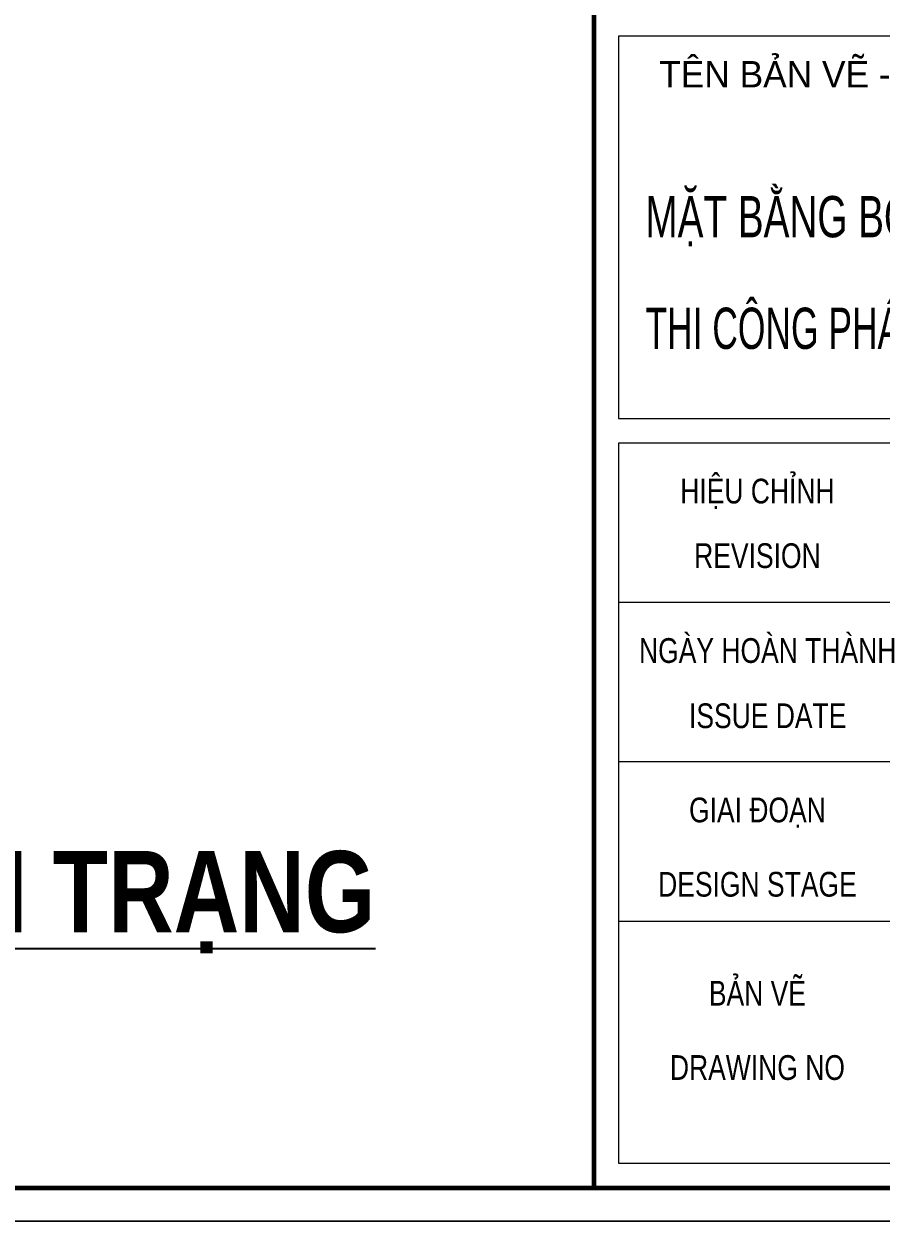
# Model space of a CAD drawing. Header units: millimetres. Extents: x 480521 to 6014615, y -961280 to 187869.
# Drawn here: x 751612 to 754729, y 77944 to 82298 of the extents above; entities that cross this region are included whole.
import ezdxf
from ezdxf.enums import TextEntityAlignment as Align

# ---------------------------------------------------------------- set-up
doc = ezdxf.new("R2010")
doc.units = ezdxf.units.MM
doc.header["$LTSCALE"] = 600
doc.header["$MEASUREMENT"] = 0
doc.layers.get('0').update_dxf_attribs({"lineweight": 0})
doc.layers.get('Defpoints').update_dxf_attribs({"lineweight": 0})
for name, color, linetype, lineweight in [('Khungten_LCDI', 7, 'Continuous', 25), ('LC Net thay', 7, 'Continuous', 25), ('LC Text1', 3, 'Continuous', 20), ('LC Text2', 7, 'Continuous', 25)]:
    doc.layers.add(name, color=color, linetype=linetype, lineweight=lineweight)
doc.styles.add('Khungten', font='VHAVAN.TTF', dxfattribs={"width": 0.9, "height": 5000})
doc.styles.add('LC 1', font='VHAVANB.TTF')
doc.styles.add('LC3', font='VHARIALB.TTF', dxfattribs={"width": 0.8})
doc.styles.add('Title', font='VHBLACK.TTF')

# ---------------------------------------------------------------- blocks, each defined once
blk = doc.blocks.new('lcdi fix')
at = {"layer": 'Defpoints', "lineweight": 0}
blk.add_lwpolyline([(-1200, -14850), (-1200, 14850), (40800, 14850), (40800, -14850)], close=True, dxfattribs=at)
at = {"layer": 'Khungten_LCDI', "color": 5, "lineweight": 60}
blk.add_line((36600, 14650), (36600, -14650), dxfattribs=at)
at = {"layer": 'Khungten_LCDI', "color": 9, "lineweight": 15}
for p, q in [((40450, -11100), (36750, -11100)), ((40450, -12066.7), (36750, -12066.7)), ((40450, -13033.3), (36750, -13033.3))]:
    blk.add_line(p, q, dxfattribs=at)
at = {"layer": 'Khungten_LCDI', "color": 5, "lineweight": 60}
blk.add_lwpolyline([(0, -14650), (0, 14650), (40600, 14650), (40600, -14650)], close=True, dxfattribs=at)
at = {"layer": 'Khungten_LCDI', "color": 9, "lineweight": 15}
for points in [[(36750, -9983.4), (40450, -9983.4), (40450, -7667.3), (36750, -7667.3)], [(36750, -14500), (40450, -14500), (40450, -10133.4), (36750, -10133.4)]]:
    blk.add_lwpolyline(points, close=True, dxfattribs=at)
at = {"color": 7, "style": 'Khungten'}
blk.add_text('tªn b¶n vÏ - drawing title', height=160, dxfattribs=at).set_placement((38565.6, -7977.2), align=Align.CENTER)
at = {"color": 7, "style": 'Khungten', "width": 0.8}
for s, p in [('hiÖu chØnh', (37591.7, -10499.4)), ('revision', (37591.7, -10891)), ('ngµy hoµn thµnh', (37654, -11466.1)), ('issue date', (37654, -11861.5)), ('giai ®o¹n', (37591.7, -12432.7)), ('design stage', (37591.7, -12883.2)), ('b¶n vÏ', (37591.7, -13543.7)), ('drawing nO', (37591.7, -13994.2))]:
    blk.add_text(s, height=150, dxfattribs=at).set_placement(p, align=Align.CENTER)
for tag, p in [('REVISION', (39498.8, -10746.3)), ('NGAYHT', (39546.1, -11609.4))]:
    blk.add_attdef(tag, text='', height=200, dxfattribs=at).set_placement(p, align=Align.CENTER)
at = {"layer": 'LC Text1', "color": 3, "style": 'LC 1', "width": 1.834006}
for tag, p, p2 in [('TENBANVE1', (36912.7, -8885.8), (40339.1, -8885.8)), ('TENBANVE2', (36912.7, -9562.5), (40339.1, -9562.5))]:
    blk.add_attdef(tag, text='', height=250, dxfattribs=at).set_placement(p, p2, align=Align.FIT)
at = {"layer": 'LC Text1', "style": 'Title', "width": 0.7}
blk.add_attdef('SOBANVE', text='', height=250, dxfattribs=at).set_placement((39562, -13896.2), align=Align.CENTER)
blk = doc.blocks.new('TIEUDE1')
at = {"layer": 'LC Text2', "color": 7, "style": 'LC 1'}
blk.add_attdef('TIªU§Ò', text='', height=5, dxfattribs=at).set_placement((0, 0), align=Align.BOTTOM_CENTER)
blk.add_attdef('TL', text='', height=3, dxfattribs=at).set_placement((0, -2), align=Align.TOP_CENTER)

msp = doc.modelspace()

# ---------------------------------------------------------------- block references
at = {"layer": 'LC Net thay'}
ref = msp.add_blockref('lcdi fix', (731724.637, 86853.59), dxfattribs=dict(at, xscale=0.6000000155618168, yscale=0.6000000155618168, zscale=0.6000000155618168))
ref.add_attrib('TENBANVE2', 'thi c«ng ph¸ dì, c\xadìng chÕ', dxfattribs={"layer": 'LC Text1', "height": 150, "style": 'Title', "width": 0.566237}).set_placement((753872.233, 81116.111), (755928.125, 81116.111), align=Align.FIT)
ref.add_attrib('TENBANVE1', 'mÆt b»ng bè trÝ giµn gi¸o ', dxfattribs={"layer": 'LC Text1', "height": 150, "style": 'Title', "width": 0.595247}).set_placement((753872.233, 81522.134), (755928.125, 81522.134), align=Align.FIT)
at = {"layer": 'LC Net thay', "xscale": 0.6000000155618168, "yscale": 0.6000000155618168, "zscale": 0.6000000155618168}
msp.add_blockref('lcdi fix', (731724.637, 69033.59), dxfattribs=at)
at = {"layer": 'LC Text2'}
ref = msp.add_blockref('TIEUDE1', (748640.318, 78905.546), dxfattribs=dict(at, xscale=60.00000000003865, yscale=60.00000000003865, zscale=60.00000000003865))
ref.add_attrib('TIªU§Ò', '%%UmÆt c¾t gi¸o pal ®iÓn h×nh ®ì sµn hiÖn tr¹ng', dxfattribs={"color": 7, "height": 295.46488, "style": 'LC3', "width": 0.8}).set_placement((748640.318, 78905.546), align=Align.BOTTOM_CENTER)

doc.saveas('drawing.dxf')
